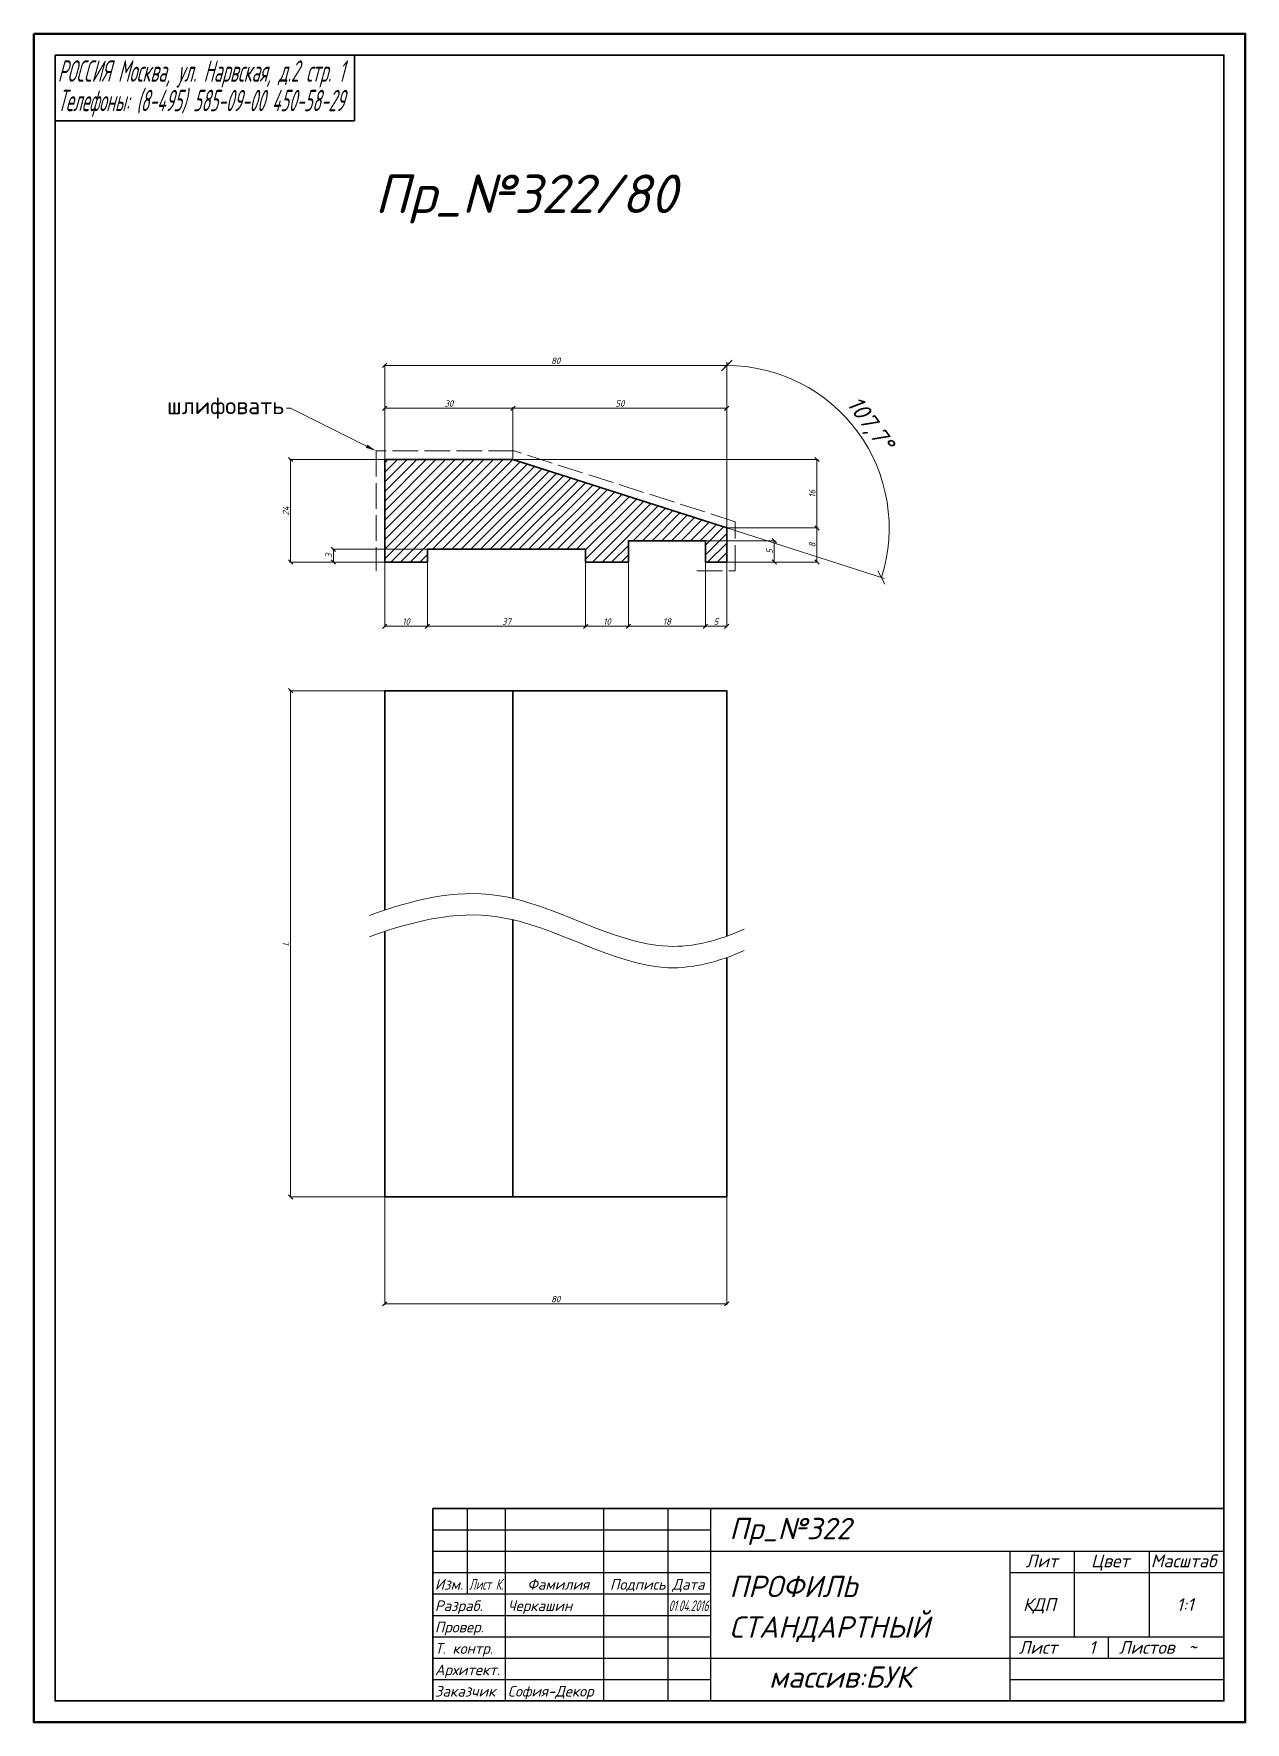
# Model space of a CAD drawing. Header units: millimetres. Extents: x 1605 to 1888, y -2793 to -2398.
import ezdxf
from ezdxf import colors
from ezdxf.entities.mleader import LeaderData, LeaderLine
from ezdxf.enums import TextEntityAlignment as Align
from ezdxf.math import Vec2, Vec3

# ---------------------------------------------------------------- set-up
doc = ezdxf.new("R2010")
doc.units = ezdxf.units.MM
doc.linetypes.add('ACAD_ISO02W100', pattern=[15, 12, -3])
doc.layers.get('0').update_dxf_attribs({"lineweight": 13})
for name, color, linetype, lineweight in [('Пр_№322', 1, 'Continuous', 35), ('служебный слой ЛИНИИ ПУНКТИРНЫЕ', 7, 'ACAD_ISO02W100', 13), ('служебный слой НАДПИСИ', 7, 'Continuous', 13), ('служебный слой ПОЗИЦИИ', 7, 'Continuous', 13), ('служебный слой РАЗМЕРЫ', 7, 'Continuous', 9), ('служебный слой ШТАМП', 7, 'Continuous', 30), ('служебный слой ШТРИХОВКА', 7, 'Continuous', 5)]:
    doc.layers.add(name, color=color, linetype=linetype, lineweight=lineweight)
doc.styles.add('ЕСКД', font='isocpeur.ttf', dxfattribs={"oblique": 15})
doc.styles.add('ЕСКД штамп_текст', font='isocpeur.ttf')
doc.dimstyles.new('ЕСКД', dxfattribs={"dimtxt": 3.5, "dimasz": 2.5, "dimexe": 0.25, "dimexo": 0, "dimgap": 0.35, "dimtad": 1, "dimdec": 1, "dimzin": 9, "dimtxsty": 'ЕСКД', "dimblk": 'OBLIQUE', "dimcen": 0, "dimclrd": 256, "dimclre": 256, "dimclrt": 256, "dimadec": 1, "dimazin": 0, "dimtfac": 1, "dimtdec": 1, "dimtmove": 0, "dimatfit": 3, "dimldrblk": 'DOTSMALL', "dimfxl": 1, "dimlwd": -1, "dimlwe": -1, "dimarcsym": 0})

# ---------------------------------------------------------------- blocks, each defined once
blk = doc.blocks.new('_OBLIQUE')
at = {"color": 0, "linetype": 'ByBlock'}
blk.add_line((-0.5, -0.5), (0.5, 0.5), dxfattribs=at)
blk = doc.blocks.new('*D18')
at = {"layer": 'Defpoints', "color": 0, "transparency": 16777216}
for p in [(1716.77, -2497.98), (1802.86, -2502.13), (1766.77, -2513.98), (1766.77, -2513.98), (1766.77, -2521.98)]:
    blk.add_point(p, dxfattribs=at)
at = {"layer": 'служебный слой РАЗМЕРЫ', "transparency": 16777216}
for q in [(1766.77, -2475.24), (1803.66, -2525.78)]:
    blk.add_line((1766.77, -2513.98), q, dxfattribs=at)
blk.add_arc((1766.77, -2513.98), 37.99, 342.2553, 90, dxfattribs=at)
at = {"layer": 'служебный слой РАЗМЕРЫ', "transparency": 16777216, "xscale": 2.5, "yscale": 2.5, "zscale": 2.5}
for p, rotation in [((1766.77, -2475.99), 180.0000000000003), ((1802.95, -2525.55), 252.2553283749431)]:
    blk.add_blockref('_OBLIQUE', p, dxfattribs=dict(at, rotation=rotation))
at = {"layer": 'служебный слой РАЗМЕРЫ', "transparency": 16777216, "insert": (1800, -2489.72), "char_height": 4, "attachment_point": 5, "rotation": 306.1277, "style": 'ЕСКД'}
blk.add_mtext('107,7°', dxfattribs=at)
blk = doc.blocks.new('_DotSmall')
at = {"color": 0, "linetype": 'ByBlock', "lineweight": -3, "const_width": 0.5}
blk.add_lwpolyline([(-0.0625, 0, 1), (0.0625, 0, 1)], format="xyb", close=True, dxfattribs=at)
blk = doc.blocks.new('*D17')
at = {"layer": 'Defpoints', "color": 0, "transparency": 16777216}
for p in [(1766.77, -2513.98), (1766.77, -2521.98), (1787.88, -2521.98)]:
    blk.add_point(p, dxfattribs=at)
at = {"layer": 'служебный слой РАЗМЕРЫ', "transparency": 16777216}
for p, q in [((1766.77, -2513.98), (1788.13, -2513.98)), ((1787.88, -2513.98), (1787.88, -2521.98)), ((1766.77, -2521.98), (1788.13, -2521.98))]:
    blk.add_line(p, q, dxfattribs=at)
for p, rotation in [((1787.88, -2513.98), 90), ((1787.88, -2521.98), 270)]:
    blk.add_blockref('_OBLIQUE', p, dxfattribs=dict(at, rotation=rotation))
at = {"layer": 'служебный слой РАЗМЕРЫ', "transparency": 16777216, "insert": (1786.78, -2517.98), "char_height": 1.5, "attachment_point": 5, "rotation": 90, "style": 'ЕСКД'}
blk.add_mtext('8', dxfattribs=at)
blk = doc.blocks.new('*D16')
at = {"layer": 'Defpoints', "color": 0, "transparency": 16777216}
for p in [(1716.77, -2497.98), (1766.77, -2513.98), (1787.88, -2513.98)]:
    blk.add_point(p, dxfattribs=at)
at = {"layer": 'служебный слой РАЗМЕРЫ', "transparency": 16777216}
for p, q in [((1716.77, -2497.98), (1788.13, -2497.98)), ((1787.88, -2497.98), (1787.88, -2513.98)), ((1766.77, -2513.98), (1788.13, -2513.98))]:
    blk.add_line(p, q, dxfattribs=at)
for p, rotation in [((1787.88, -2497.98), 90), ((1787.88, -2513.98), 270)]:
    blk.add_blockref('_OBLIQUE', p, dxfattribs=dict(at, rotation=rotation))
at = {"layer": 'служебный слой РАЗМЕРЫ', "transparency": 16777216, "insert": (1786.78, -2505.98), "char_height": 1.5, "attachment_point": 5, "rotation": 90, "style": 'ЕСКД'}
blk.add_mtext('16', dxfattribs=at)
blk = doc.blocks.new('*D13')
at = {"layer": 'Defpoints', "color": 0, "transparency": 16777216}
for p in [(1696.77, -2518.98), (1674.77, -2521.98), (1686.77, -2521.98)]:
    blk.add_point(p, dxfattribs=at)
at = {"layer": 'служебный слой РАЗМЕРЫ', "transparency": 16777216}
for p, q in [((1696.77, -2518.98), (1674.52, -2518.98)), ((1674.77, -2518.98), (1674.77, -2521.98)), ((1686.77, -2521.98), (1674.52, -2521.98))]:
    blk.add_line(p, q, dxfattribs=at)
for p, rotation in [((1674.77, -2518.98), 90), ((1674.77, -2521.98), 270)]:
    blk.add_blockref('_OBLIQUE', p, dxfattribs=dict(at, rotation=rotation))
at = {"layer": 'служебный слой РАЗМЕРЫ', "transparency": 16777216, "insert": (1673.67, -2520.48), "char_height": 1.5, "attachment_point": 5, "rotation": 90, "style": 'ЕСКД'}
blk.add_mtext('3', dxfattribs=at)
blk = doc.blocks.new('*D11')
at = {"layer": 'Defpoints', "color": 0, "transparency": 16777216}
for p in [(1686.77, -2521.98), (1696.77, -2521.98), (1686.77, -2536.98)]:
    blk.add_point(p, dxfattribs=at)
at = {"layer": 'служебный слой РАЗМЕРЫ', "transparency": 16777216}
for p, q in [((1686.77, -2521.98), (1686.77, -2537.23)), ((1696.77, -2521.98), (1696.77, -2537.23)), ((1696.77, -2536.98), (1686.77, -2536.98))]:
    blk.add_line(p, q, dxfattribs=at)
at = {"layer": 'служебный слой РАЗМЕРЫ', "transparency": 16777216, "rotation": 180}
blk.add_blockref('_OBLIQUE', (1686.77, -2536.98), dxfattribs=at)
at = {"layer": 'служебный слой РАЗМЕРЫ', "transparency": 16777216}
blk.add_blockref('_OBLIQUE', (1696.77, -2536.98), dxfattribs=at)
at = {"layer": 'служебный слой РАЗМЕРЫ', "transparency": 16777216, "insert": (1691.77, -2535.88), "char_height": 1.5, "attachment_point": 5, "style": 'ЕСКД'}
blk.add_mtext('10', dxfattribs=at)
blk = doc.blocks.new('*D10')
at = {"layer": 'Defpoints', "color": 0, "transparency": 16777216}
for p in [(1761.77, -2516.98), (1761.77, -2521.98), (1777.88, -2521.98)]:
    blk.add_point(p, dxfattribs=at)
at = {"layer": 'служебный слой РАЗМЕРЫ', "transparency": 16777216}
for p, q in [((1761.77, -2516.98), (1778.13, -2516.98)), ((1777.88, -2516.98), (1777.88, -2521.98)), ((1761.77, -2521.98), (1778.13, -2521.98))]:
    blk.add_line(p, q, dxfattribs=at)
for p, rotation in [((1777.88, -2516.98), 90), ((1777.88, -2521.98), 270)]:
    blk.add_blockref('_OBLIQUE', p, dxfattribs=dict(at, rotation=rotation))
at = {"layer": 'служебный слой РАЗМЕРЫ', "transparency": 16777216, "insert": (1776.78, -2519.48), "char_height": 1.5, "attachment_point": 5, "rotation": 90, "style": 'ЕСКД'}
blk.add_mtext('5', dxfattribs=at)
blk = doc.blocks.new('*D9')
at = {"layer": 'Defpoints', "color": 0, "transparency": 16777216}
for p in [(1761.77, -2521.98), (1766.77, -2521.98), (1761.77, -2536.98)]:
    blk.add_point(p, dxfattribs=at)
at = {"layer": 'служебный слой РАЗМЕРЫ', "transparency": 16777216}
for p, q in [((1761.77, -2521.98), (1761.77, -2537.23)), ((1766.77, -2521.98), (1766.77, -2537.23)), ((1766.77, -2536.98), (1761.77, -2536.98))]:
    blk.add_line(p, q, dxfattribs=at)
at = {"layer": 'служебный слой РАЗМЕРЫ', "transparency": 16777216, "rotation": 180}
blk.add_blockref('_OBLIQUE', (1761.77, -2536.98), dxfattribs=at)
at = {"layer": 'служебный слой РАЗМЕРЫ', "transparency": 16777216}
blk.add_blockref('_OBLIQUE', (1766.77, -2536.98), dxfattribs=at)
at = {"layer": 'служебный слой РАЗМЕРЫ', "transparency": 16777216, "insert": (1764.27, -2535.88), "char_height": 1.5, "attachment_point": 5, "style": 'ЕСКД'}
blk.add_mtext('5', dxfattribs=at)
blk = doc.blocks.new('*D3')
at = {"layer": 'Defpoints', "color": 0, "transparency": 16777216}
for p in [(1686.77, -2552.06), (1664.77, -2670.47), (1686.77, -2670.47)]:
    blk.add_point(p, dxfattribs=at)
at = {"layer": 'служебный слой РАЗМЕРЫ', "transparency": 16777216}
for p, q in [((1686.77, -2552.06), (1664.52, -2552.06)), ((1664.77, -2552.06), (1664.77, -2670.47)), ((1686.77, -2670.47), (1664.52, -2670.47))]:
    blk.add_line(p, q, dxfattribs=at)
for p, rotation in [((1664.77, -2552.06), 90), ((1664.77, -2670.47), 270)]:
    blk.add_blockref('_OBLIQUE', p, dxfattribs=dict(at, rotation=rotation))
at = {"layer": 'служебный слой РАЗМЕРЫ', "transparency": 16777216, "insert": (1663.67, -2611.26), "char_height": 1.5, "attachment_point": 5, "rotation": 90, "style": 'ЕСКД'}
blk.add_mtext('L', dxfattribs=at)

msp = doc.modelspace()

# ---------------------------------------------------------------- hatches: boundary and pattern name
at = {"layer": 'служебный слой ШТРИХОВКА'}
h = msp.add_hatch(dxfattribs=at)
h.set_pattern_fill('ANSI31', color=256, scale=0.5, style=0)
h.set_pattern_definition([(45, (-10.8048, -1392.2182), (-1.122532, 1.122532), [])])
h.paths.add_polyline_path([(1766.77, -2521.98), (1766.77, -2513.98), (1716.77, -2497.98), (1686.77, -2497.98), (1686.77, -2521.98), (1696.77, -2521.98), (1696.77, -2518.98), (1733.77, -2518.98), (1733.77, -2521.98), (1743.77, -2521.98), (1743.77, -2516.98), (1761.77, -2516.98), (1761.77, -2521.98)])

# ---------------------------------------------------------------- linework, layer by layer
at = {"layer": 'Пр_№322'}
for points in [[(1766.77, -2521.98), (1766.77, -2513.98), (1716.77, -2497.98), (1686.77, -2497.98), (1686.77, -2521.98), (1696.77, -2521.98), (1696.77, -2518.98), (1733.77, -2518.98), (1733.77, -2521.98), (1743.77, -2521.98), (1743.77, -2516.98), (1761.77, -2516.98), (1761.77, -2521.98), (1766.77, -2521.98)], [(1686.77, -2603.38), (1686.77, -2552.06), (1716.77, -2552.06), (1716.77, -2600.63), (1716.77, -2552.06), (1766.77, -2552.06), (1766.77, -2609.48)], [(1686.77, -2608.38), (1686.77, -2670.47), (1716.77, -2670.47), (1716.77, -2605.63), (1716.77, -2670.47), (1766.77, -2670.47), (1766.77, -2614.48)]]:
    msp.add_lwpolyline(points, dxfattribs=at)
at = {"layer": 'служебный слой ЛИНИИ ПУНКТИРНЫЕ', "ltscale": 0.5}
msp.add_lwpolyline([(1759.77, -2523.98), (1768.77, -2523.98), (1768.77, -2512.52), (1717.08, -2495.98), (1684.77, -2495.98), (1684.77, -2523.98)], dxfattribs=at)
at = {"layer": 'служебный слой ПОЗИЦИИ'}
for points in [[(1683.24, -2604.6), (1693.24, -2601.02), (1716.82, -2595), (1746.12, -2615.64), (1764.98, -2610.44), (1770.87, -2607.83)], [(1683.24, -2609.6), (1693.24, -2606.02), (1716.82, -2600), (1746.12, -2620.64), (1764.98, -2615.44), (1770.87, -2612.83)]]:
    msp.add_open_spline(points, degree=3, knots=[10.452953, 10.452953, 10.452953, 10.452953, 41.05326, 82.731746, 101.814574, 101.814574, 101.814574, 101.814574], dxfattribs=at)
at = {"layer": 'служебный слой ШТАМП', "lineweight": 35}
for p, q in [((1679.69, -2418.75), (1679.69, -2403.4)), ((1609.69, -2418.75), (1679.69, -2418.75)), ((1698.04, -2743.33), (1883.04, -2743.33)), ((1698.04, -2788.33), (1698.04, -2743.33))]:
    msp.add_line(p, q, dxfattribs=at)
at = {"layer": 'служебный слой ШТАМП', "lineweight": -3}
for p, q in [((1706.04, -2743.33), (1706.04, -2763.33)), ((1715.04, -2788.33), (1715.04, -2743.33)), ((1738.04, -2788.33), (1738.04, -2743.33)), ((1753.04, -2788.33), (1753.04, -2743.33)), ((1763.04, -2788.33), (1763.04, -2743.33)), ((1698.04, -2748.33), (1763.04, -2748.33)), ((1698.04, -2753.33), (1883.04, -2753.33)), ((1833.04, -2788.33), (1833.04, -2753.33)), ((1848.04, -2753.33), (1848.04, -2773.33)), ((1865.54, -2753.33), (1865.54, -2773.33)), ((1698.04, -2758.33), (1763.04, -2758.33)), ((1833.04, -2758.33), (1883.04, -2758.33)), ((1698.04, -2763.33), (1763.04, -2763.33)), ((1698.04, -2768.33), (1763.04, -2768.33)), ((1698.04, -2773.33), (1763.04, -2773.33)), ((1833.04, -2773.33), (1883.04, -2773.33)), ((1856.04, -2778.33), (1856.04, -2773.33)), ((1698.04, -2778.33), (1883.04, -2778.33)), ((1698.04, -2783.33), (1763.04, -2783.33)), ((1833.04, -2783.33), (1883.04, -2783.33))]:
    msp.add_line(p, q, dxfattribs=at)
at = {"layer": 'служебный слой ШТАМП', "color": 6, "lineweight": 50}
msp.add_lwpolyline([(1604.69, -2398.4), (1604.69, -2793.33), (1888.04, -2793.33), (1888.04, -2398.4)], close=True, dxfattribs=at)
at = {"layer": 'служебный слой ШТАМП', "lineweight": 35}
msp.add_lwpolyline([(1609.69, -2403.4), (1609.69, -2788.33), (1883.04, -2788.33), (1883.04, -2403.4)], close=True, dxfattribs=at)

# ---------------------------------------------------------------- texts
at = {"layer": 'служебный слой НАДПИСИ', "style": 'ЕСКД', "oblique": 15}
msp.add_text('Пр_№322/80', height=9, dxfattribs=at).set_placement((1684.45, -2440.33))
at = {"layer": 'служебный слой ШТАМП', "lineweight": -3, "style": 'ЕСКД', "oblique": 15}
for s, height, width, p, p2 in [('РОССИЯ Москва, ул. Нарвская, д.2 стр. 1', 5, 0.525515, (1610.29, -2409.62), (1677.29, -2409.62)), ('Телефоны: (8-495) 585-09-00 450-58-29', 5, 0.531771, (1610.29, -2416.51), (1677.29, -2416.51)), ('Лист К.', 2.5, 0.68412, (1706.5, -2762.33), (1714.54, -2762.33)), ('01.04.2016', 2.5, 0.631972, (1753.17, -2767.33), (1762.49, -2767.33))]:
    msp.add_text(s, height=height, dxfattribs=dict(at, width=width)).set_placement(p, p2, align=Align.FIT)
for s, height, p in [('Пр_№322', 5, (1767.38, -2750.53)), ('Лит', 3, (1836.69, -2757.1)), ('Цвет', 3, (1851.97, -2757.1)), ('Масштаб', 3, (1865.96, -2757.1)), ('Изм.', 2.5, (1698.5, -2762.33)), ('Фамилия', 2.5, (1720.11, -2762.33)), ('Подпись', 2.5, (1739.47, -2762.33)), ('Дата', 2.5, (1754.04, -2762.33)), ('ПРОФИЛЬ', 5, (1767.38, -2764.08)), ('КДП', 3, (1836.07, -2767.31)), ('1:1', 3, (1871.99, -2767.31)), ('Разраб.', 2.5, (1698.5, -2767.33)), ('Черкашин', 2.5, (1715.58, -2767.33)), ('СТАНДАРТНЫЙ', 5, (1767.38, -2773.58)), ('Провер.', 2.5, (1698.5, -2772.33)), ('Т. контр.', 2.5, (1698.5, -2777.33)), ('Лист', 3, (1835.04, -2777.33)), ('Листов', 3, (1858.48, -2777.33)), ('Архитект.', 2.5, (1698.5, -2782.33)), ('массив:БУК', 5, (1776.65, -2785.27)), ('Заказчик', 2.5, (1698.5, -2787.33)), ('София-Декор', 2.5, (1715.58, -2787.33))]:
    msp.add_text(s, height=height, dxfattribs=at).set_placement(p)
for s, p in [('1', (1852.23, -2774.35)), ('~', (1875.67, -2774.35))]:
    msp.add_text(s, height=3, dxfattribs=at).set_placement(p, align=Align.TOP_CENTER)

# ---------------------------------------------------------------- dimensions: what is measured, and where the dimension line sits
at = {"layer": 'служебный слой РАЗМЕРЫ'}
for base, p1, p2 in [((1766.77, -2475.98), (1686.77, -2497.98), (1766.77, -2513.98)), ((1716.77, -2485.98), (1686.77, -2497.98), (1716.77, -2497.98)), ((1766.77, -2485.98), (1716.77, -2497.98), (1766.77, -2513.98)), ((1733.77, -2536.98), (1696.77, -2521.98), (1733.77, -2521.98)), ((1743.77, -2536.98), (1733.77, -2521.98), (1743.77, -2521.98)), ((1761.77, -2536.98), (1743.77, -2521.98), (1761.77, -2521.98)), ((1766.77, -2695.47), (1686.77, -2670.47), (1766.77, -2670.47))]:
    msp.add_linear_dim(base=base, p1=p1, p2=p2, dimstyle='ЕСКД', override={"dimtxt": 1.5, "dimasz": 1}, dxfattribs=at).render()
dim = msp.add_angular_dim_2l(base=(1802.86, -2502.13), line1=((1766.77, -2513.98), (1716.77, -2497.98)), line2=((1766.77, -2521.98), (1766.77, -2513.98)), dimstyle='ЕСКД', override={"dimtxt": 4, "dimasz": 2.5, "dimexe": 0.75, "dimgap": 0.75, "dimblk1": 'OBLIQUE', "dimblk2": 'OBLIQUE', "dimsah": 1}, dxfattribs=at)
dim.commit()
dim.dimension.update_dxf_attribs({"geometry": '*D18', "text_midpoint": (1800, -2489.72)})
msp.add_linear_dim(base=(1664.77, -2497.98), p1=(1686.77, -2521.98), p2=(1686.77, -2497.98), angle=90, dimstyle='ЕСКД', override={"dimtxt": 1.5, "dimasz": 1}, dxfattribs=at).render()
for base, p1, p2, angle, picture, middle in [((1787.88, -2513.98), (1716.77, -2497.98), (1766.77, -2513.98), 90, '*D16', (1786.78, -2505.98)), ((1787.88, -2521.98), (1766.77, -2513.98), (1766.77, -2521.98), 90, '*D17', (1786.78, -2517.98)), ((1674.77, -2521.98), (1696.77, -2518.98), (1686.77, -2521.98), 90, '*D13', (1673.67, -2520.48)), ((1777.88, -2521.98), (1761.77, -2516.98), (1761.77, -2521.98), 90, '*D10', (1776.78, -2519.48)), ((1686.77, -2536.98), (1696.77, -2521.98), (1686.77, -2521.98), 180, '*D11', (1691.77, -2535.88)), ((1761.77, -2536.98), (1766.77, -2521.98), (1761.77, -2521.98), 180, '*D9', (1764.27, -2535.88))]:
    dim = msp.add_linear_dim(base=base, p1=p1, p2=p2, angle=angle, dimstyle='ЕСКД', override={"dimtxt": 1.5, "dimasz": 1}, dxfattribs=at)
    dim.commit()
    dim.dimension.update_dxf_attribs({"geometry": picture, "text_midpoint": middle})
dim = msp.add_linear_dim(base=(1664.77, -2670.47), p1=(1686.77, -2552.06), p2=(1686.77, -2670.47), angle=90, text='L', dimstyle='ЕСКД', override={"dimtxt": 1.5, "dimasz": 1}, dxfattribs=at)
dim.commit()
dim.dimension.update_dxf_attribs({"geometry": '*D3', "text_midpoint": (1663.67, -2611.26)})

# ---------------------------------------------------------------- leaders
at = {"layer": 'служебный слой ПОЗИЦИИ'}
ml = msp.add_multileader_mtext('Standard', dxfattribs=at)
ml.set_content('\\A1;шлифовать', color=256, style='ЕСКД штамп_текст')
ml.set_leader_properties(color=256, linetype='ByLayer', lineweight=-1)
ml.build(insert=Vec2(0, 0))
ml.multileader.update_dxf_attribs({"dogleg_length": 1, "arrow_head_size": 2.5})
ctx = ml.context
ctx.base_point, ctx.arrow_head_size, ctx.landing_gap_size, ctx.plane_origin = Vec3(1635.57, -2485.98), 2.5, 0.5, Vec3(1697.55, -2470.68)
ctx.text_align_type = 2
notes = []
notes.append((ctx, [(0, (1, 1, 0), (1664.77, -2485.98), (-1, 0), 1, [(0, [(1684.77, -2495.98)], 0, [])])]))
ctx.mtext.insert, ctx.mtext.alignment, ctx.mtext.flow_direction = Vec3(1663.27, -2483.38), 3, 5
for ctx, leaders in notes:
    for number, flags, end, landing, length, lines in leaders:
        leader = LeaderData()
        leader.index, (leader.has_last_leader_line, leader.has_dogleg_vector, leader.attachment_direction) = number, flags
        leader.last_leader_point, leader.dogleg_vector, leader.dogleg_length = Vec3(end), Vec3(landing), length
        for number, points, colour, breaks in lines:
            line = LeaderLine()
            line.index, line.vertices, line.color, line.breaks = number, Vec3.list(points), colors.encode_raw_color(colour), breaks
            leader.lines.append(line)
        ctx.leaders.append(leader)

doc.saveas('drawing.dxf')
